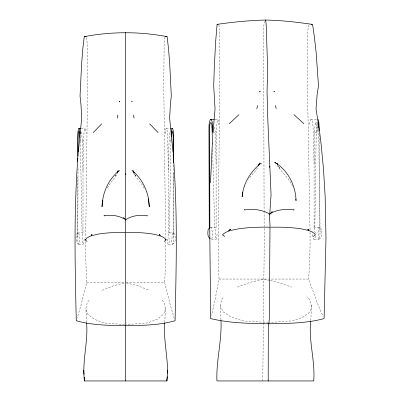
<?xml version="1.0" encoding="UTF-8"?>
<svg xmlns="http://www.w3.org/2000/svg" width="401" height="401" viewBox="0 0 401 401"><rect width="100%" height="100%" fill="white"/><g stroke="black" fill="none" stroke-linecap="round" stroke-linejoin="round"><path stroke-width="0.3" stroke-dasharray="2 1.5" d="M78.516 244.149C75.147 242.184 76.135 237.738 76.28 234.55L77.814 232.921L78.847 232.991L79.689 241.016L79.167 243.618A6.897 1.158 90 0 1 78.2 243.567L77.438 236.906L77.599 177.087M77.438 236.906L77.814 232.921L78.04 168.791M314.083 163.397L314.539 132.22L315.101 124.746A5.584 0.657 -90 0 1 315.793 122.716A5.584 0.657 -90 0 1 316.279 127.323L314.84 227.638L314.083 227.703L314.083 163.397L313.061 127.032L312.68 122.886L311.878 120.135A9.408 2.045 -90 0 0 310.379 120.079L309.306 124.721M314.539 132.22L316.99 132.22L317.066 127.032A8.677 1.018 90 0 1 317.266 122.896M217.131 233.948L216.565 238.66A9.408 1.108 -90 0 1 215.753 238.715L215.312 236.019L216.099 227.703L216.099 163.397L216.655 127.032L217.292 120.135A9.408 1.108 90 0 1 218.104 120.079L218.685 124.721M84.28 239.016L83.573 243.567A7.439 1.248 90 0 1 82.566 243.618L82.02 241.016L83.002 232.986L83.002 170.896L83.684 135.789L84.481 129.122A7.439 1.248 90 0 1 85.488 129.072L86.205 133.553M167.057 239.016L167.763 243.567A7.439 1.248 -90 0 0 168.776 243.618L169.317 241.016L168.34 232.986C169.262 199.337 166.605 165.392 169.939 131.869A4.436 0.742 -90 0 1 170.355 131.483M168.34 232.986L169.277 232.921L171.052 138.285M173.733 173.347L173.904 236.906L173.142 243.567A6.897 1.158 -90 0 1 172.174 243.618L171.648 241.016L172.49 232.991L173.528 232.921L175.057 234.55C175.202 237.738 176.189 242.184 172.821 244.149M164.756 322.379L165.443 308.319L163.999 302.234L161.834 299.883M310.7 320.529L311.732 305.727L309.527 299.422L306.835 296.991M316.99 132.22L317.557 124.746A5.584 0.657 -90 0 1 317.677 123.719M165.132 133.553L165.854 129.072A7.439 1.248 -90 0 1 166.861 129.122L167.653 135.789L168.34 170.896M171.147 139.593L171.026 140.796L168.901 140.796M220.946 319.903L220.405 305.727L221.512 299.422L223.798 296.991M311.732 305.727L310.324 311.667L303.372 317.006L292.84 320.835L269.567 322.534M218.836 24.902A9.083 1.068 90 0 1 219.507 32.742L219.793 75.032L218.319 227.953A127.543 14.992 90 0 0 219.056 279.051L214.47 302.539L211.527 315.552M315.542 236.019L314.73 238.715A9.408 2.045 -90 0 1 313.226 238.66L312.173 233.948M86.581 322.379L85.899 308.319L87.338 302.234L89.508 299.883M85.694 241.557A135.693 22.747 -90 0 0 86.661 282.57L80.977 305.241L77.198 318.199M165.443 308.319L163.728 314.058L157.177 319.206L147.558 322.91L126.21 324.574M164.951 37.163L164.134 43.769L163.758 85.573L165.588 233.232A135.693 22.747 90 0 1 165.623 237.392M265.086 21.188L264.033 24.341A9.033 0.456 90 0 0 263.647 32.747L264.079 210.48M257.572 167.844C255.382 172.054 251.226 175.047 248.735 179.147M115.989 174.946L115.448 175.989L116.501 174.42M107.303 187.979C110.3 182.716 114.616 178.43 117.678 173.202M319.181 239.262L321.376 237.151L321.813 232.254L321.597 229.322L319.747 227.638L314.84 227.638M102.095 290.294L113.874 285.627L124.531 283.051M237.432 287.056L250.56 282.229L258.064 280.454L263.858 279.302L269.848 280.454M318.74 129.603L319.747 227.638L318.915 227.713L318.234 236.019A8.687 1.023 -90 0 0 319.311 239.031A8.687 1.023 -90 0 0 320.053 231.763L319.136 133.533M214.816 119.513L217.838 119.513M310.875 119.513L316.985 119.513M315.707 122.576L317.547 122.576M81.112 128.526L85.152 128.526M166.184 128.526L169.648 128.526M212.836 132.22L215.262 132.22L216.099 163.397M83.002 170.896L82.436 140.796L80.31 140.796L80.195 139.593M210.46 227.638L216.099 227.703M77.814 232.921L83.002 232.986M169.277 232.921L173.528 232.921L173.904 236.906M211.397 239.282L216.019 239.282M314.234 239.282L318.915 239.282M78.847 244.164L82.897 244.164M168.44 244.164L172.49 244.164M219.056 279.051L308.625 279.051L317.101 302.539L323.021 316.574M86.666 282.565L125.052 282.565M126.29 282.565L164.676 282.565L170.365 305.241L174.335 318.79M268.354 322.589L242.575 320.835L231.021 317.006L222.926 311.667L220.405 305.727M314.083 227.703L315.256 233.146M210.365 227.663L211.397 227.713L212.214 231.417L212.65 236.019A8.687 1.89 -90 0 1 210.43 238.66M124.591 324.549L103.779 322.91L94.16 319.206L87.608 314.058L85.899 308.319M126.24 282.926L137.468 285.627L149.242 290.294M270.449 280.59L277.652 282.229L291.567 287.056M135.067 175.187C137.483 179.949 141.959 183.533 144.325 188.445M135.363 175.262L135.889 175.989L135.348 174.946M133.658 173.202L134.706 174.676M277.036 164.896C281.883 172.966 290.093 178.781 293.141 187.994M278.464 165.964L280.028 168.671L278.104 165.934M134.586 173.984L134.836 174.42M86.526 37.584L87.207 43.769L87.578 85.573L85.754 233.232A135.693 22.747 -90 0 0 85.714 237.392M214.535 127.047L215.262 132.22M82.436 140.796L81.403 131.869A4.436 0.742 90 0 0 81.197 131.493M319.747 227.638L320.053 231.763M212.6 149.583L214.705 227.638M80.275 137.663L82.065 232.921M264.084 211.101L264.144 226.705M173.287 165.057L173.528 232.921M262.78 380.95L263.838 279.051A129.232 6.536 90 0 0 264.149 227.953M310.013 229.803A127.543 27.714 -90 0 0 309.983 227.953L307.256 75.032L307.793 32.747A9.083 1.975 -90 0 1 309.246 24.581M310.043 232.264A127.543 27.714 -90 0 1 308.625 279.051M165.643 241.557A135.693 22.747 90 0 1 164.676 282.57"/><path stroke-width="0.6" d="M77.639 161.513L77.704 137.663A8.817 1.479 -90 0 1 77.964 131.678L78.486 129.072A6.897 1.158 90 0 1 79.453 129.122L80.135 133.678M209.698 224.189L210.68 318.594C229.703 323.186 249.447 323.472 268.916 323.787C287.357 323.386 306.184 323.482 324.103 318.594L325.988 238.164L325.146 196.48L323.522 169.533L321.091 143.874L319.582 131.688L316.023 108.887L317.146 94.235L318.504 85.894L316.138 52.546L314.369 36.952L312.98 27.083L312.234 24.361C296.755 22.12 281.166 20.306 265.507 20.05C249.302 20.436 233.131 22.03 217.101 24.361L215.608 42.05L214.239 68.927L213.708 85.894L215.051 108.887L213.126 131.688M78.085 156.34L78.155 136.064L78.656 131.834A4.436 0.742 -90 0 1 79.278 131.869L80.02 137.789M268.324 323.818L268.194 380.95M164.731 323C163.127 342.364 169.458 361.647 166.871 380.95L167.167 376.75M210.5 182.881L212.309 143.874M171.162 134.731L171.884 129.122A6.897 1.158 -90 0 1 172.856 129.072L173.377 131.678A8.817 1.479 90 0 1 173.638 137.663L173.703 162.756M310.665 321.156C308.554 341.206 315.291 360.95 313.732 380.95L216.921 380.95C216.099 360.705 221.959 340.78 220.966 320.529M84.215 377.351L84.466 380.95C81.884 361.647 88.215 342.364 86.606 323M167.417 373.151L167.628 370.153M77.859 158.149C73.744 212.249 75.027 266.565 76.275 320.745C92.285 325.301 109.147 325.422 125.668 325.757C142.19 325.422 159.057 325.301 175.067 320.745C176.315 266.565 177.598 212.249 173.483 158.149M78.3 152.049L81.699 118.265L80.947 104.115L80.035 96.065L81.624 63.864L82.812 48.807L84.245 36.656C111.608 31.448 139.733 31.448 167.097 36.656L168.53 48.807L169.718 63.864L171.307 96.065L170.395 104.115L169.643 118.265L173.042 152.049M171.438 136.586L172.064 131.869A4.436 0.742 -90 0 1 172.686 131.834L173.187 136.064L173.257 157.588M102.425 203.167L102.034 206.846C102.365 193.046 108.365 179.237 119.282 170.605L119.112 170.816M268.916 323.787L269.713 312.725A171.177 8.662 -90 0 1 269.783 255.156L270.008 225.111A24.606 1.243 -90 0 1 269.597 216.334L271.051 194.635L267.683 116.295L267.051 91.303L267.673 69.839L266.374 29.794A21.203 1.073 90 0 0 265.507 20.05M102.506 202.565L102.826 200.154M125.668 174.791L125.869 173.688M117.904 115.037L117.232 118.11M242.8 192.285L242.134 196.821C243.111 183.488 250.755 171.182 261.231 163.092L261.011 163.312M257.642 105.543L256.79 108.726M104.25 215.352L104.049 215.863C110.972 214.68 118.365 215.372 124.546 219.036M117.508 172.31L118.165 170.761L117.077 172.856M258.615 165.397L259.668 163.257L258.114 165.964M244.645 209.442L244.374 209.969C252.414 208.761 260.891 209.417 268.229 213.257L269.557 214.415L272.229 211.608L270.344 213.908M87.097 241.447L85.162 239.868C88.105 235.813 93.563 235.367 98.034 234.139C106.997 232.635 116.1 232.319 125.167 232.52M93.157 132.626L101.694 123.854M229.257 123.759L238.941 114.676M90.952 235.497L92.075 234.47L91.348 235.076M164.24 241.447L166.174 239.868C163.237 235.813 157.773 235.367 153.302 234.139C144.34 232.635 135.242 232.319 126.17 232.52M229.252 230.304L230.585 229.237L228.329 230.831M313.251 236.47L315.457 234.836C312.379 230.4 306.334 230.219 301.577 228.896C291.392 227.322 281.076 227.021 270.785 227.217M85.162 239.868L86.04 239.382M270.815 213.257C277.923 209.422 286.204 208.761 294.028 209.969L293.838 209.442M217.101 24.361L218.099 24.351M84.245 36.656L86.1 36.636M210.59 119.513L214.214 119.513M78.807 128.526L80.536 128.526M170.801 128.526L172.535 128.526M166.956 380.95L84.385 380.95L84.37 377.446L84.416 379.201M269.637 227.217C259.106 227.006 248.55 227.357 238.119 228.896C232.74 230.194 226.485 230.6 222.445 234.836L224.675 236.47M311.126 24.356L312.234 24.361M165.237 36.636L167.097 36.656M165.302 239.382L166.174 239.868M308.59 229.868L307.732 229.237L308.981 230.304M159.994 235.076L159.262 234.47L160.39 235.497M210.114 238.59C207.076 236.66 207.818 232.319 208.184 229.322L209.853 227.638L209.618 127.323A5.584 1.213 -90 0 1 210.515 122.716A5.584 1.213 -90 0 1 211.788 124.751L212.836 132.22L212.695 127.032A8.677 1.885 -90 0 0 210.836 119.458A8.677 1.885 -90 0 0 208.956 126.901L209.282 228.635M293.993 114.676L303.913 123.759M149.643 123.854L158.179 132.626M132.225 170.816L132.054 170.605C142.977 179.237 148.977 193.046 149.307 206.846L148.25 198.786M276.068 163.312L274.705 162.32C287.898 170.209 295.682 185.447 296.043 200.63L295.828 199.056M123.463 217.447L125.668 220.154L126.796 219.036C132.977 215.372 140.365 214.68 147.292 215.863L147.092 215.352M277.527 164.34L276.901 163.257L277.327 164.235M134.26 172.856L133.177 170.761L134.054 172.826M269.447 166.29L269.758 167.433M134.109 118.11L133.438 115.037M276.164 108.726L275.482 105.543M83.709 370.153L84.004 374.349M212.445 143.964L212.044 127.323A5.584 1.213 -90 0 1 212.129 125.924M319.106 130.405L319.091 126.896A8.677 1.018 90 0 0 317.938 119.543M125.668 32.491L125.668 380.95M318.163 122.581A5.584 0.657 -90 0 1 318.73 127.323M119.393 101.268L119.368 101.674L119.714 101.278L119.393 101.268M259.828 91.283L259.783 91.704L260.199 91.293L259.828 91.283M131.849 101.268L131.974 101.674L131.849 101.268M274.134 91.283L273.878 91.293L274.254 91.704L274.134 91.283"/></g></svg>
